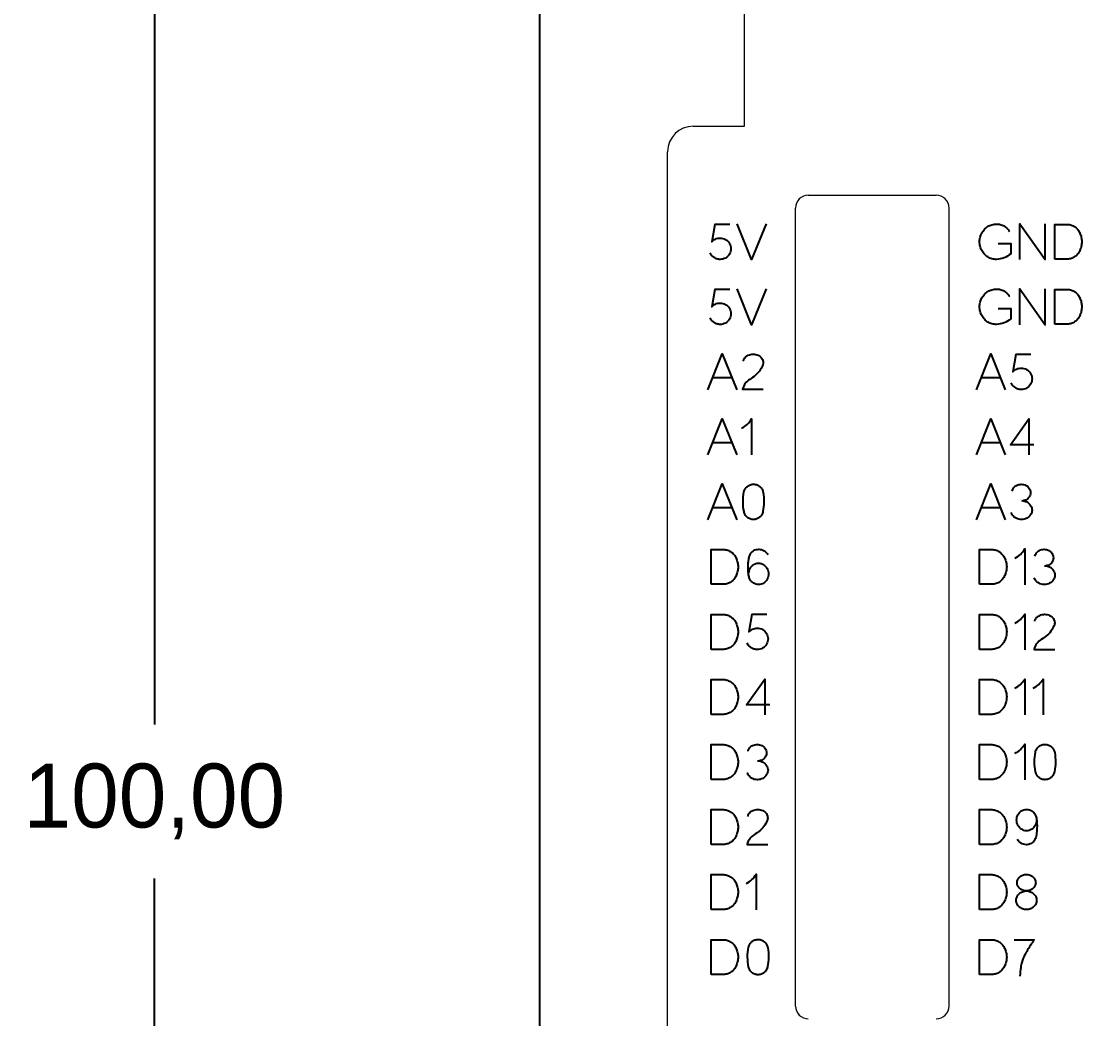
# Model space of a CAD drawing. Header units: millimetres. Extents: x 1192 to 1407, y 312 to 451.
# Drawn here: x 1196.37 to 1237.83, y 373.42 to 412.43 of the extents above; entities that cross this region are included whole.
import ezdxf

# ---------------------------------------------------------------- set-up
doc = ezdxf.new("R2010")
doc.units = ezdxf.units.MM
doc.header["$PDSIZE"] = -1
doc.layers.add('1', color=7, linetype='Continuous')
doc.layers.add('6__尺寸线', color=3, linetype='Continuous')
doc.styles.get("Standard").update_dxf_attribs({"font": ''})
doc.styles.get('Standard').set_extended_font_data('CENTURY GOTHIC')
doc.dimstyles.new('ISO-25', dxfattribs={"dimtxt": 2.5, "dimasz": 2.5, "dimexe": 1.25, "dimexo": 0.625, "dimtad": 1, "dimtxsty": 'Standard', "dimcen": 2.5, "dimadec": 0, "dimazin": 0, "dimtfac": 1, "dimtmove": 0, "dimatfit": 3, "dimfxl": 1, "dimarcsym": 0})

# ---------------------------------------------------------------- blocks, each defined once
blk = doc.blocks.new('*D89')
at = {"layer": '6__尺寸线', "color": 0, "linetype": 'ByBlock', "lineweight": -2, "transparency": 16777216}
for p, q in [((1220.644, 431.921), (1200.581, 431.921)), ((1201.581, 429.921), (1201.581, 384.933)), ((1201.581, 333.921), (1201.581, 378.909)), ((1220.644, 331.921), (1200.581, 331.921))]:
    blk.add_line(p, q, dxfattribs=at)
at = {"layer": '6__尺寸线', "color": 0, "linetype": 'ByBlock', "transparency": 16777216}
for points in [[(1201.247, 429.921), (1201.914, 429.921), (1201.581, 431.921)], [(1201.247, 333.921), (1201.914, 333.921), (1201.581, 331.921)]]:
    blk.add_solid(points, dxfattribs=at)
at = {"layer": 'Defpoints', "color": 0, "linetype": 'ByBlock', "transparency": 16777216}
for p in [(1221.644, 431.921), (1201.581, 331.921), (1221.644, 331.921)]:
    blk.add_point(p, dxfattribs=at)
at = {"layer": '6__尺寸线', "color": 0, "linetype": 'ByBlock', "transparency": 16777216, "insert": (1201.581, 381.921), "char_height": 2.5, "attachment_point": 5}
blk.add_mtext('100,00', dxfattribs=at)

msp = doc.modelspace()

# ---------------------------------------------------------------- linework, layer by layer
msp.add_line((1216.644, 336.921), (1216.644, 426.921))
at = {"color": 7, "linetype": 'Continuous', "lineweight": 15}
for p, q in [((1224.644, 408.325), (1224.644, 426.425)), ((1222.644, 408.325), (1224.644, 408.325)), ((1221.644, 371.225), (1221.644, 407.325)), ((1227.144, 405.625), (1232.144, 405.625)), ((1226.644, 373.925), (1226.644, 405.125)), ((1232.644, 373.925), (1232.644, 405.125))]:
    msp.add_line(p, q, dxfattribs=at)
for centre, radius, start, end in [((1222.644, 407.325), 1, 90, 180), ((1227.144, 405.125), 0.5, 90, 180), ((1232.144, 405.125), 0.5, 0, 90), ((1227.144, 373.925), 0.5, 180, 270), ((1232.144, 373.925), 0.5, 270, 0)]:
    msp.add_arc(centre, radius, start, end, dxfattribs=at)
at = {"layer": '1', "color": 1, "linetype": 'Continuous'}
for p, q in [((1223.409, 398.496), (1224.152, 398.496)), ((1233.909, 398.496), (1234.652, 398.496)), ((1223.409, 395.953), (1224.152, 395.953)), ((1233.909, 395.953), (1234.652, 395.953)), ((1223.409, 393.411), (1224.152, 393.411)), ((1233.909, 393.411), (1234.652, 393.411))]:
    msp.add_line(p, q, dxfattribs=at)
at = {"layer": '1', "color": 1, "linetype": 'Continuous', "flags": 128}
for points in [[(1224.075, 404.486), (1223.491, 404.486), (1223.491, 404.486), (1223.373, 403.806), (1223.373, 403.806), (1223.405, 403.838), (1223.44, 403.867), (1223.477, 403.892), (1223.518, 403.913), (1223.56, 403.929), (1223.603, 403.941), (1223.648, 403.948), (1223.694, 403.951), (1223.694, 403.951), (1223.75, 403.948), (1223.804, 403.938), (1223.856, 403.921), (1223.906, 403.896), (1223.953, 403.866), (1223.994, 403.83), (1224.03, 403.789), (1224.061, 403.742), (1224.061, 403.742), (1224.086, 403.693), (1224.103, 403.641), (1224.114, 403.589), (1224.117, 403.534), (1224.114, 403.479), (1224.103, 403.426), (1224.086, 403.374), (1224.061, 403.324), (1224.061, 403.324), (1224.03, 403.277), (1223.994, 403.236), (1223.953, 403.201), (1223.906, 403.17), (1223.856, 403.146), (1223.804, 403.129), (1223.75, 403.119), (1223.694, 403.115), (1223.694, 403.115), (1223.662, 403.116), (1223.631, 403.12), (1223.6, 403.126), (1223.569, 403.134), (1223.539, 403.144), (1223.51, 403.156), (1223.483, 403.171), (1223.457, 403.187), (1223.432, 403.205), (1223.408, 403.225), (1223.386, 403.247), (1223.366, 403.27), (1223.347, 403.295), (1223.33, 403.321), (1223.315, 403.349), (1223.301, 403.378)], [(1225.491, 404.506), (1224.925, 403.106), (1224.925, 403.106), (1224.36, 404.506)], [(1234.569, 403.738), (1235.054, 403.738), (1235.054, 403.738), (1235.054, 403.338), (1235.054, 403.338), (1234.994, 403.288), (1234.931, 403.245), (1234.865, 403.208), (1234.795, 403.176), (1234.722, 403.151), (1234.649, 403.133), (1234.573, 403.12), (1234.495, 403.115), (1234.495, 403.115), (1234.451, 403.117), (1234.407, 403.122), (1234.365, 403.129), (1234.322, 403.14), (1234.281, 403.154), (1234.241, 403.17), (1234.202, 403.189), (1234.164, 403.21), (1234.127, 403.234), (1234.093, 403.259), (1234.06, 403.288), (1234.029, 403.318), (1234, 403.351), (1233.974, 403.386), (1233.949, 403.423), (1233.927, 403.462), (1233.927, 403.462), (1233.906, 403.502), (1233.889, 403.544), (1233.874, 403.586), (1233.862, 403.629), (1233.852, 403.672), (1233.845, 403.716), (1233.841, 403.761), (1233.84, 403.806), (1233.841, 403.851), (1233.845, 403.895), (1233.852, 403.939), (1233.862, 403.983), (1233.874, 404.025), (1233.889, 404.068), (1233.906, 404.109), (1233.927, 404.15), (1233.927, 404.15), (1233.949, 404.189), (1233.974, 404.225), (1234, 404.26), (1234.029, 404.293), (1234.06, 404.324), (1234.093, 404.352), (1234.127, 404.378), (1234.164, 404.401), (1234.202, 404.422), (1234.241, 404.441), (1234.281, 404.457), (1234.322, 404.471), (1234.365, 404.482), (1234.407, 404.49), (1234.451, 404.494), (1234.495, 404.496), (1234.495, 404.496), (1234.535, 404.496), (1234.573, 404.494), (1234.611, 404.489), (1234.649, 404.481), (1234.685, 404.47), (1234.721, 404.457), (1234.757, 404.442), (1234.791, 404.423), (1234.825, 404.403), (1234.856, 404.38), (1234.886, 404.356), (1234.914, 404.33), (1234.94, 404.302), (1234.964, 404.272), (1234.986, 404.24), (1235.006, 404.206)], [(1235.415, 403.106), (1235.415, 404.506), (1235.415, 404.506), (1236.396, 403.106), (1236.396, 403.106), (1236.396, 404.506)], [(1236.776, 403.125), (1236.776, 404.486), (1236.776, 404.486), (1237.271, 404.486), (1237.271, 404.486), (1237.312, 404.483), (1237.351, 404.477), (1237.39, 404.468), (1237.427, 404.456), (1237.463, 404.442), (1237.499, 404.426), (1237.532, 404.407), (1237.564, 404.386), (1237.595, 404.363), (1237.624, 404.337), (1237.651, 404.31), (1237.677, 404.28), (1237.702, 404.249), (1237.723, 404.216), (1237.742, 404.182), (1237.759, 404.146), (1237.759, 404.146), (1237.776, 404.105), (1237.792, 404.063), (1237.805, 404.021), (1237.815, 403.979), (1237.823, 403.936), (1237.829, 403.893), (1237.833, 403.85), (1237.834, 403.806), (1237.833, 403.762), (1237.829, 403.718), (1237.823, 403.675), (1237.815, 403.633), (1237.805, 403.59), (1237.792, 403.548), (1237.776, 403.507), (1237.759, 403.465), (1237.759, 403.465), (1237.742, 403.429), (1237.723, 403.394), (1237.702, 403.36), (1237.677, 403.329), (1237.651, 403.3), (1237.624, 403.272), (1237.595, 403.247), (1237.564, 403.223), (1237.532, 403.202), (1237.499, 403.184), (1237.463, 403.168), (1237.427, 403.154), (1237.39, 403.143), (1237.351, 403.134), (1237.312, 403.128), (1237.271, 403.125), (1237.271, 403.125), (1236.776, 403.125)], [(1224.075, 401.944), (1223.491, 401.944), (1223.491, 401.944), (1223.373, 401.263), (1223.373, 401.263), (1223.405, 401.296), (1223.44, 401.325), (1223.477, 401.35), (1223.518, 401.37), (1223.56, 401.387), (1223.603, 401.398), (1223.648, 401.406), (1223.694, 401.408), (1223.694, 401.408), (1223.75, 401.405), (1223.804, 401.395), (1223.856, 401.378), (1223.906, 401.354), (1223.953, 401.323), (1223.994, 401.287), (1224.03, 401.246), (1224.061, 401.199), (1224.061, 401.199), (1224.086, 401.15), (1224.103, 401.099), (1224.114, 401.046), (1224.117, 400.991), (1224.114, 400.936), (1224.103, 400.883), (1224.086, 400.832), (1224.061, 400.782), (1224.061, 400.782), (1224.03, 400.735), (1223.994, 400.694), (1223.953, 400.658), (1223.906, 400.628), (1223.856, 400.604), (1223.804, 400.586), (1223.75, 400.576), (1223.694, 400.573), (1223.694, 400.573), (1223.662, 400.574), (1223.631, 400.577), (1223.6, 400.583), (1223.569, 400.591), (1223.539, 400.601), (1223.51, 400.614), (1223.483, 400.628), (1223.457, 400.644), (1223.432, 400.662), (1223.408, 400.683), (1223.386, 400.704), (1223.366, 400.727), (1223.347, 400.752), (1223.33, 400.778), (1223.315, 400.806), (1223.301, 400.836)], [(1225.491, 401.963), (1224.925, 400.563), (1224.925, 400.563), (1224.36, 401.963)], [(1234.569, 401.195), (1235.054, 401.195), (1235.054, 401.195), (1235.054, 400.795), (1235.054, 400.795), (1234.994, 400.746), (1234.931, 400.702), (1234.865, 400.665), (1234.795, 400.634), (1234.722, 400.608), (1234.649, 400.59), (1234.573, 400.578), (1234.495, 400.573), (1234.495, 400.573), (1234.451, 400.574), (1234.407, 400.579), (1234.365, 400.587), (1234.322, 400.598), (1234.281, 400.611), (1234.241, 400.628), (1234.202, 400.646), (1234.164, 400.667), (1234.127, 400.691), (1234.093, 400.717), (1234.06, 400.745), (1234.029, 400.776), (1234, 400.809), (1233.974, 400.843), (1233.949, 400.88), (1233.927, 400.919), (1233.927, 400.919), (1233.906, 400.96), (1233.889, 401.001), (1233.874, 401.043), (1233.862, 401.086), (1233.852, 401.129), (1233.845, 401.173), (1233.841, 401.218), (1233.84, 401.263), (1233.841, 401.308), (1233.845, 401.353), (1233.852, 401.397), (1233.862, 401.44), (1233.874, 401.483), (1233.889, 401.525), (1233.906, 401.566), (1233.927, 401.607), (1233.927, 401.607), (1233.949, 401.646), (1233.974, 401.683), (1234, 401.718), (1234.029, 401.75), (1234.06, 401.781), (1234.093, 401.809), (1234.127, 401.835), (1234.164, 401.859), (1234.202, 401.88), (1234.241, 401.898), (1234.281, 401.915), (1234.322, 401.928), (1234.365, 401.939), (1234.407, 401.947), (1234.451, 401.952), (1234.495, 401.954), (1234.495, 401.954), (1234.535, 401.954), (1234.573, 401.951), (1234.611, 401.946), (1234.649, 401.938), (1234.685, 401.928), (1234.721, 401.915), (1234.757, 401.899), (1234.791, 401.881), (1234.825, 401.86), (1234.856, 401.838), (1234.886, 401.813), (1234.914, 401.787), (1234.94, 401.759), (1234.964, 401.729), (1234.986, 401.697), (1235.006, 401.663)], [(1235.415, 400.563), (1235.415, 401.963), (1235.415, 401.963), (1236.396, 400.563), (1236.396, 400.563), (1236.396, 401.963)], [(1236.776, 400.582), (1236.776, 401.944), (1236.776, 401.944), (1237.271, 401.944), (1237.271, 401.944), (1237.312, 401.94), (1237.351, 401.934), (1237.39, 401.926), (1237.427, 401.914), (1237.463, 401.9), (1237.499, 401.883), (1237.532, 401.864), (1237.564, 401.843), (1237.595, 401.82), (1237.624, 401.795), (1237.651, 401.767), (1237.677, 401.738), (1237.702, 401.707), (1237.723, 401.674), (1237.742, 401.639), (1237.759, 401.604), (1237.759, 401.604), (1237.776, 401.562), (1237.792, 401.52), (1237.805, 401.478), (1237.815, 401.436), (1237.823, 401.393), (1237.829, 401.35), (1237.833, 401.307), (1237.834, 401.263), (1237.833, 401.219), (1237.829, 401.176), (1237.823, 401.133), (1237.815, 401.09), (1237.805, 401.048), (1237.792, 401.006), (1237.776, 400.964), (1237.759, 400.923), (1237.759, 400.923), (1237.742, 400.886), (1237.723, 400.851), (1237.702, 400.818), (1237.677, 400.786), (1237.651, 400.757), (1237.624, 400.73), (1237.595, 400.704), (1237.564, 400.681), (1237.532, 400.66), (1237.499, 400.641), (1237.463, 400.625), (1237.427, 400.611), (1237.39, 400.6), (1237.351, 400.592), (1237.312, 400.586), (1237.271, 400.582), (1237.271, 400.582), (1236.776, 400.582)], [(1223.216, 398.02), (1223.781, 399.42), (1223.781, 399.42), (1224.345, 398.02)], [(1224.602, 399.138), (1224.608, 399.163), (1224.617, 399.187), (1224.627, 399.21), (1224.639, 399.232), (1224.653, 399.253), (1224.669, 399.273), (1224.687, 399.292), (1224.706, 399.31), (1224.706, 399.31), (1224.749, 399.342), (1224.793, 399.367), (1224.839, 399.386), (1224.886, 399.399), (1224.886, 399.399), (1224.936, 399.408), (1224.987, 399.411), (1225.037, 399.408), (1225.089, 399.399), (1225.089, 399.399), (1225.137, 399.385), (1225.182, 399.366), (1225.225, 399.343), (1225.265, 399.314), (1225.265, 399.314), (1225.298, 399.281), (1225.326, 399.246), (1225.349, 399.208), (1225.365, 399.165), (1225.365, 399.165), (1225.375, 399.124), (1225.379, 399.082), (1225.375, 399.039), (1225.365, 398.997), (1225.365, 398.997), (1225.348, 398.953), (1225.326, 398.905), (1225.299, 398.854), (1225.267, 398.8), (1225.267, 398.8), (1225.23, 398.745), (1225.186, 398.692), (1225.137, 398.64), (1225.081, 398.589), (1225.081, 398.589), (1225.023, 398.543), (1224.967, 398.5), (1224.911, 398.461), (1224.857, 398.426), (1224.857, 398.426), (1224.806, 398.392), (1224.76, 398.354), (1224.718, 398.313), (1224.681, 398.268), (1224.681, 398.268), (1224.647, 398.219), (1224.618, 398.165), (1224.593, 398.105), (1224.572, 398.04), (1224.572, 398.04), (1225.379, 398.04)], [(1233.716, 398.02), (1234.281, 399.42), (1234.281, 399.42), (1234.845, 398.02)], [(1235.846, 399.401), (1235.262, 399.401), (1235.262, 399.401), (1235.144, 398.72), (1235.144, 398.72), (1235.176, 398.753), (1235.211, 398.782), (1235.249, 398.807), (1235.289, 398.828), (1235.331, 398.844), (1235.375, 398.856), (1235.419, 398.863), (1235.465, 398.865), (1235.465, 398.865), (1235.521, 398.863), (1235.575, 398.853), (1235.628, 398.836), (1235.678, 398.811), (1235.724, 398.781), (1235.766, 398.745), (1235.802, 398.703), (1235.832, 398.657), (1235.832, 398.657), (1235.857, 398.607), (1235.875, 398.556), (1235.885, 398.503), (1235.889, 398.449), (1235.885, 398.394), (1235.875, 398.341), (1235.857, 398.289), (1235.832, 398.239), (1235.832, 398.239), (1235.802, 398.192), (1235.766, 398.151), (1235.724, 398.115), (1235.678, 398.085), (1235.628, 398.061), (1235.575, 398.044), (1235.521, 398.033), (1235.465, 398.03), (1235.465, 398.03), (1235.433, 398.031), (1235.402, 398.035), (1235.371, 398.04), (1235.34, 398.048), (1235.31, 398.059), (1235.282, 398.071), (1235.254, 398.085), (1235.228, 398.102), (1235.203, 398.12), (1235.18, 398.14), (1235.158, 398.161), (1235.137, 398.185), (1235.118, 398.21), (1235.101, 398.236), (1235.086, 398.264), (1235.072, 398.293)], [(1223.216, 395.478), (1223.781, 396.878), (1223.781, 396.878), (1224.345, 395.478)], [(1224.532, 396.514), (1224.592, 396.545), (1224.65, 396.581), (1224.704, 396.621), (1224.755, 396.665), (1224.803, 396.713), (1224.847, 396.765), (1224.887, 396.82), (1224.922, 396.878), (1224.922, 396.878), (1224.922, 395.478)], [(1233.716, 395.478), (1234.281, 396.878), (1234.281, 396.878), (1234.845, 395.478)], [(1235.954, 395.866), (1235.053, 395.866), (1235.053, 395.866), (1235.761, 396.878), (1235.761, 396.878), (1235.761, 395.478)], [(1223.216, 392.935), (1223.781, 394.335), (1223.781, 394.335), (1224.345, 392.935)], [(1225.367, 393.254), (1225.36, 393.221), (1225.35, 393.19), (1225.338, 393.159), (1225.323, 393.131), (1225.305, 393.103), (1225.286, 393.078), (1225.264, 393.055), (1225.241, 393.033), (1225.215, 393.013), (1225.188, 392.996), (1225.159, 392.981), (1225.129, 392.968), (1225.098, 392.958), (1225.066, 392.951), (1225.033, 392.946), (1225, 392.945), (1225, 392.945), (1224.966, 392.946), (1224.934, 392.951), (1224.901, 392.958), (1224.87, 392.968), (1224.84, 392.981), (1224.811, 392.996), (1224.785, 393.013), (1224.759, 393.033), (1224.736, 393.055), (1224.714, 393.078), (1224.694, 393.103), (1224.677, 393.131), (1224.662, 393.159), (1224.649, 393.19), (1224.64, 393.221), (1224.632, 393.254), (1224.632, 393.254), (1224.615, 393.35), (1224.602, 393.446), (1224.594, 393.542), (1224.591, 393.638), (1224.593, 393.734), (1224.599, 393.83), (1224.611, 393.926), (1224.626, 394.022), (1224.626, 394.022), (1224.635, 394.055), (1224.646, 394.087), (1224.659, 394.117), (1224.676, 394.146), (1224.695, 394.173), (1224.716, 394.198), (1224.738, 394.221), (1224.763, 394.242), (1224.789, 394.262), (1224.817, 394.278), (1224.847, 394.293), (1224.878, 394.305), (1224.91, 394.315), (1224.943, 394.322), (1224.977, 394.325), (1225.011, 394.326), (1225.011, 394.326), (1225.046, 394.323), (1225.079, 394.318), (1225.112, 394.31), (1225.143, 394.299), (1225.173, 394.285), (1225.201, 394.269), (1225.228, 394.25), (1225.253, 394.23), (1225.276, 394.207), (1225.298, 394.182), (1225.317, 394.156), (1225.334, 394.127), (1225.349, 394.097), (1225.362, 394.066), (1225.372, 394.034), (1225.379, 394.001), (1225.379, 394.001), (1225.392, 393.907), (1225.402, 393.814), (1225.407, 393.721), (1225.408, 393.628), (1225.404, 393.535), (1225.396, 393.442), (1225.384, 393.349), (1225.367, 393.256)], [(1233.716, 392.935), (1234.281, 394.335), (1234.281, 394.335), (1234.845, 392.935)], [(1235.109, 394.053), (1235.119, 394.089), (1235.132, 394.123), (1235.15, 394.156), (1235.171, 394.186), (1235.196, 394.215), (1235.223, 394.24), (1235.253, 394.261), (1235.285, 394.279), (1235.285, 394.279), (1235.329, 394.299), (1235.374, 394.313), (1235.42, 394.321), (1235.467, 394.324), (1235.514, 394.321), (1235.56, 394.313), (1235.605, 394.299), (1235.649, 394.279), (1235.649, 394.279), (1235.687, 394.257), (1235.722, 394.23), (1235.752, 394.198), (1235.778, 394.162), (1235.8, 394.123), (1235.815, 394.082), (1235.825, 394.038), (1235.828, 393.993), (1235.828, 393.993), (1235.825, 393.948), (1235.815, 393.904), (1235.8, 393.863), (1235.778, 393.824), (1235.752, 393.788), (1235.722, 393.756), (1235.687, 393.73), (1235.649, 393.707), (1235.649, 393.707), (1235.622, 393.697), (1235.595, 393.689), (1235.569, 393.684), (1235.541, 393.68)], [(1235.475, 393.684), (1235.529, 393.681), (1235.582, 393.671), (1235.632, 393.655), (1235.682, 393.633), (1235.682, 393.633), (1235.727, 393.606), (1235.768, 393.574), (1235.803, 393.538), (1235.832, 393.498), (1235.832, 393.498), (1235.857, 393.453), (1235.875, 393.408), (1235.885, 393.361), (1235.889, 393.314), (1235.889, 393.314), (1235.885, 393.266), (1235.875, 393.219), (1235.857, 393.174), (1235.832, 393.129), (1235.832, 393.129), (1235.803, 393.088), (1235.768, 393.052), (1235.727, 393.021), (1235.682, 392.993), (1235.682, 392.993), (1235.633, 392.972), (1235.582, 392.957), (1235.53, 392.948), (1235.475, 392.945), (1235.475, 392.945), (1235.42, 392.948), (1235.367, 392.957), (1235.316, 392.972), (1235.268, 392.993), (1235.268, 392.993), (1235.222, 393.021), (1235.182, 393.052), (1235.147, 393.088), (1235.117, 393.129), (1235.117, 393.129), (1235.094, 393.169), (1235.076, 393.214)], [(1223.34, 390.412), (1223.34, 391.773), (1223.34, 391.773), (1223.835, 391.773), (1223.835, 391.773), (1223.875, 391.77), (1223.914, 391.764), (1223.953, 391.755), (1223.991, 391.743), (1224.027, 391.729), (1224.062, 391.713), (1224.095, 391.694), (1224.128, 391.673), (1224.158, 391.65), (1224.187, 391.624), (1224.215, 391.597), (1224.241, 391.567), (1224.265, 391.536), (1224.287, 391.503), (1224.306, 391.469), (1224.322, 391.433), (1224.322, 391.433), (1224.34, 391.392), (1224.355, 391.35), (1224.368, 391.308), (1224.379, 391.266), (1224.387, 391.223), (1224.393, 391.18), (1224.396, 391.137), (1224.398, 391.093), (1224.396, 391.049), (1224.393, 391.005), (1224.387, 390.962), (1224.379, 390.92), (1224.368, 390.877), (1224.355, 390.835), (1224.34, 390.794), (1224.322, 390.752), (1224.322, 390.752), (1224.306, 390.716), (1224.287, 390.681), (1224.265, 390.647), (1224.241, 390.616), (1224.215, 390.587), (1224.187, 390.559), (1224.158, 390.534), (1224.128, 390.51), (1224.095, 390.489), (1224.062, 390.471), (1224.027, 390.455), (1223.991, 390.441), (1223.953, 390.43), (1223.914, 390.421), (1223.875, 390.415), (1223.835, 390.412), (1223.835, 390.412), (1223.34, 390.412)], [(1224.811, 390.828), (1224.815, 390.879), (1224.825, 390.929), (1224.84, 390.979), (1224.862, 391.029), (1224.862, 391.029), (1224.889, 391.074), (1224.92, 391.114), (1224.958, 391.149), (1225, 391.18), (1225.046, 391.204), (1225.095, 391.222), (1225.145, 391.233), (1225.198, 391.238), (1225.198, 391.238), (1225.25, 391.233), (1225.3, 391.222), (1225.349, 391.204), (1225.394, 391.18), (1225.437, 391.149), (1225.474, 391.114), (1225.507, 391.074), (1225.535, 391.029), (1225.535, 391.029), (1225.558, 390.979), (1225.574, 390.927), (1225.584, 390.874), (1225.587, 390.82), (1225.584, 390.766), (1225.574, 390.713), (1225.558, 390.661), (1225.535, 390.611), (1225.535, 390.611), (1225.507, 390.565), (1225.474, 390.525), (1225.437, 390.489), (1225.394, 390.459), (1225.349, 390.435), (1225.3, 390.418), (1225.25, 390.406), (1225.198, 390.402), (1225.198, 390.402), (1225.144, 390.408), (1225.092, 390.42), (1225.044, 390.438), (1224.998, 390.462), (1224.957, 390.492), (1224.92, 390.526), (1224.888, 390.565), (1224.862, 390.609), (1224.862, 390.609), (1224.848, 390.636), (1224.837, 390.667), (1224.826, 390.703), (1224.817, 390.742), (1224.809, 390.785), (1224.803, 390.832), (1224.798, 390.883), (1224.794, 390.938), (1224.794, 390.938), (1224.792, 390.995), (1224.79, 391.05), (1224.79, 391.102), (1224.791, 391.153), (1224.793, 391.201), (1224.796, 391.247), (1224.8, 391.291), (1224.806, 391.332), (1224.806, 391.332), (1224.813, 391.378), (1224.82, 391.419), (1224.827, 391.454), (1224.835, 391.483), (1224.852, 391.535), (1224.873, 391.58), (1224.873, 391.58), (1224.9, 391.626), (1224.932, 391.666), (1224.969, 391.701), (1225.011, 391.731), (1225.058, 391.754), (1225.106, 391.771), (1225.156, 391.779), (1225.208, 391.781), (1225.208, 391.781), (1225.263, 391.778), (1225.316, 391.767), (1225.366, 391.748), (1225.415, 391.723), (1225.459, 391.691), (1225.498, 391.655), (1225.532, 391.613), (1225.56, 391.566)], [(1233.84, 390.412), (1233.84, 391.773), (1233.84, 391.773), (1234.335, 391.773), (1234.335, 391.773), (1234.375, 391.77), (1234.414, 391.764), (1234.453, 391.755), (1234.491, 391.743), (1234.527, 391.729), (1234.562, 391.713), (1234.595, 391.694), (1234.628, 391.673), (1234.658, 391.65), (1234.687, 391.624), (1234.715, 391.597), (1234.741, 391.567), (1234.765, 391.536), (1234.787, 391.503), (1234.806, 391.469), (1234.822, 391.433), (1234.822, 391.433), (1234.84, 391.392), (1234.855, 391.35), (1234.868, 391.308), (1234.879, 391.266), (1234.887, 391.223), (1234.893, 391.18), (1234.896, 391.137), (1234.898, 391.093), (1234.896, 391.049), (1234.893, 391.005), (1234.887, 390.962), (1234.879, 390.92), (1234.868, 390.877), (1234.855, 390.835), (1234.84, 390.794), (1234.822, 390.752), (1234.822, 390.752), (1234.806, 390.716), (1234.787, 390.681), (1234.765, 390.647), (1234.741, 390.616), (1234.715, 390.587), (1234.687, 390.559), (1234.658, 390.534), (1234.628, 390.51), (1234.595, 390.489), (1234.562, 390.471), (1234.527, 390.455), (1234.491, 390.441), (1234.453, 390.43), (1234.414, 390.421), (1234.375, 390.415), (1234.335, 390.412), (1234.335, 390.412), (1233.84, 390.412)], [(1235.211, 391.429), (1235.271, 391.46), (1235.329, 391.496), (1235.383, 391.536), (1235.434, 391.58), (1235.482, 391.628), (1235.526, 391.68), (1235.566, 391.734), (1235.602, 391.793), (1235.602, 391.793), (1235.602, 390.393)], [(1236.004, 391.51), (1236.014, 391.546), (1236.028, 391.581), (1236.045, 391.613), (1236.066, 391.644), (1236.091, 391.672), (1236.118, 391.697), (1236.148, 391.718), (1236.18, 391.737), (1236.18, 391.737), (1236.224, 391.756), (1236.269, 391.77), (1236.315, 391.778), (1236.362, 391.781), (1236.409, 391.778), (1236.455, 391.77), (1236.5, 391.756), (1236.544, 391.737), (1236.544, 391.737), (1236.583, 391.714), (1236.617, 391.687), (1236.647, 391.656), (1236.674, 391.62), (1236.695, 391.581), (1236.71, 391.539), (1236.72, 391.496), (1236.724, 391.45), (1236.724, 391.45), (1236.72, 391.405), (1236.71, 391.362), (1236.695, 391.32), (1236.674, 391.281), (1236.647, 391.245), (1236.617, 391.214), (1236.583, 391.187), (1236.544, 391.164), (1236.544, 391.164), (1236.517, 391.154), (1236.491, 391.147), (1236.464, 391.142), (1236.436, 391.137)], [(1236.37, 391.141), (1236.424, 391.138), (1236.477, 391.128), (1236.528, 391.113), (1236.577, 391.091), (1236.577, 391.091), (1236.622, 391.063), (1236.663, 391.032), (1236.698, 390.996), (1236.728, 390.955), (1236.728, 390.955), (1236.752, 390.911), (1236.77, 390.865), (1236.78, 390.819), (1236.784, 390.772), (1236.784, 390.772), (1236.78, 390.724), (1236.77, 390.677), (1236.752, 390.631), (1236.728, 390.586), (1236.728, 390.586), (1236.698, 390.546), (1236.663, 390.51), (1236.622, 390.478), (1236.577, 390.451), (1236.577, 390.451), (1236.528, 390.429), (1236.478, 390.414), (1236.425, 390.405), (1236.37, 390.402), (1236.37, 390.402), (1236.315, 390.405), (1236.262, 390.414), (1236.211, 390.429), (1236.163, 390.451), (1236.163, 390.451), (1236.117, 390.478), (1236.077, 390.51), (1236.042, 390.546), (1236.012, 390.586), (1236.012, 390.586), (1235.99, 390.627), (1235.972, 390.671)], [(1223.34, 387.869), (1223.34, 389.231), (1223.34, 389.231), (1223.835, 389.231), (1223.835, 389.231), (1223.875, 389.227), (1223.914, 389.221), (1223.953, 389.213), (1223.991, 389.201), (1224.027, 389.187), (1224.062, 389.17), (1224.095, 389.151), (1224.128, 389.13), (1224.158, 389.107), (1224.187, 389.082), (1224.215, 389.054), (1224.241, 389.025), (1224.265, 388.993), (1224.287, 388.961), (1224.306, 388.926), (1224.322, 388.891), (1224.322, 388.891), (1224.34, 388.849), (1224.355, 388.807), (1224.368, 388.765), (1224.379, 388.723), (1224.387, 388.68), (1224.393, 388.637), (1224.396, 388.594), (1224.398, 388.55), (1224.396, 388.506), (1224.393, 388.463), (1224.387, 388.42), (1224.379, 388.377), (1224.368, 388.335), (1224.355, 388.293), (1224.34, 388.251), (1224.322, 388.21), (1224.322, 388.21), (1224.306, 388.173), (1224.287, 388.138), (1224.265, 388.105), (1224.241, 388.073), (1224.215, 388.044), (1224.187, 388.016), (1224.158, 387.991), (1224.128, 387.968), (1224.095, 387.947), (1224.062, 387.928), (1224.027, 387.912), (1223.991, 387.898), (1223.953, 387.887), (1223.914, 387.879), (1223.875, 387.873), (1223.835, 387.869), (1223.835, 387.869), (1223.34, 387.869)], [(1225.525, 389.231), (1224.941, 389.231), (1224.941, 389.231), (1224.823, 388.55), (1224.823, 388.55), (1224.855, 388.583), (1224.89, 388.612), (1224.928, 388.636), (1224.968, 388.657), (1225.01, 388.674), (1225.054, 388.685), (1225.098, 388.693), (1225.144, 388.695), (1225.144, 388.695), (1225.2, 388.692), (1225.254, 388.682), (1225.307, 388.665), (1225.357, 388.641), (1225.403, 388.61), (1225.445, 388.574), (1225.481, 388.533), (1225.511, 388.486), (1225.511, 388.486), (1225.536, 388.437), (1225.554, 388.386), (1225.564, 388.333), (1225.568, 388.278), (1225.564, 388.223), (1225.554, 388.17), (1225.536, 388.119), (1225.511, 388.069), (1225.511, 388.069), (1225.481, 388.022), (1225.445, 387.981), (1225.403, 387.945), (1225.357, 387.915), (1225.307, 387.891), (1225.254, 387.873), (1225.2, 387.863), (1225.144, 387.86), (1225.144, 387.86), (1225.112, 387.861), (1225.081, 387.864), (1225.05, 387.87), (1225.019, 387.878), (1224.989, 387.888), (1224.961, 387.901), (1224.933, 387.915), (1224.907, 387.931), (1224.882, 387.949), (1224.859, 387.969), (1224.837, 387.991), (1224.816, 388.014), (1224.797, 388.039), (1224.78, 388.065), (1224.765, 388.093), (1224.752, 388.123)], [(1233.84, 387.869), (1233.84, 389.231), (1233.84, 389.231), (1234.335, 389.231), (1234.335, 389.231), (1234.375, 389.227), (1234.414, 389.221), (1234.453, 389.213), (1234.491, 389.201), (1234.527, 389.187), (1234.562, 389.17), (1234.595, 389.151), (1234.628, 389.13), (1234.658, 389.107), (1234.687, 389.082), (1234.715, 389.054), (1234.741, 389.025), (1234.765, 388.993), (1234.787, 388.961), (1234.806, 388.926), (1234.822, 388.891), (1234.822, 388.891), (1234.84, 388.849), (1234.855, 388.807), (1234.868, 388.765), (1234.879, 388.723), (1234.887, 388.68), (1234.893, 388.637), (1234.896, 388.594), (1234.898, 388.55), (1234.896, 388.506), (1234.893, 388.463), (1234.887, 388.42), (1234.879, 388.377), (1234.868, 388.335), (1234.855, 388.293), (1234.84, 388.251), (1234.822, 388.21), (1234.822, 388.21), (1234.806, 388.173), (1234.787, 388.138), (1234.765, 388.105), (1234.741, 388.073), (1234.715, 388.044), (1234.687, 388.016), (1234.658, 387.991), (1234.628, 387.968), (1234.595, 387.947), (1234.562, 387.928), (1234.527, 387.912), (1234.491, 387.898), (1234.453, 387.887), (1234.414, 387.879), (1234.375, 387.873), (1234.335, 387.869), (1234.335, 387.869), (1233.84, 387.869)], [(1235.211, 388.887), (1235.271, 388.918), (1235.329, 388.953), (1235.383, 388.993), (1235.434, 389.037), (1235.482, 389.086), (1235.526, 389.137), (1235.566, 389.192), (1235.602, 389.25), (1235.602, 389.25), (1235.602, 387.85)], [(1235.997, 388.968), (1236.004, 388.993), (1236.012, 389.017), (1236.022, 389.04), (1236.034, 389.062), (1236.048, 389.083), (1236.064, 389.103), (1236.082, 389.122), (1236.101, 389.14), (1236.101, 389.14), (1236.144, 389.171), (1236.189, 389.197), (1236.234, 389.216), (1236.281, 389.229), (1236.281, 389.229), (1236.331, 389.237), (1236.382, 389.241), (1236.433, 389.237), (1236.484, 389.229), (1236.484, 389.229), (1236.532, 389.215), (1236.577, 389.196), (1236.62, 389.172), (1236.66, 389.144), (1236.66, 389.144), (1236.694, 389.11), (1236.722, 389.075), (1236.744, 389.037), (1236.761, 388.995), (1236.761, 388.995), (1236.771, 388.953), (1236.774, 388.911), (1236.771, 388.869), (1236.761, 388.826), (1236.761, 388.826), (1236.744, 388.782), (1236.721, 388.735), (1236.694, 388.683), (1236.662, 388.629), (1236.662, 388.629), (1236.625, 388.575), (1236.582, 388.521), (1236.532, 388.469), (1236.476, 388.419), (1236.476, 388.419), (1236.419, 388.372), (1236.362, 388.33), (1236.307, 388.291), (1236.252, 388.256), (1236.252, 388.256), (1236.201, 388.222), (1236.155, 388.184), (1236.113, 388.142), (1236.076, 388.098), (1236.076, 388.098), (1236.042, 388.049), (1236.013, 387.994), (1235.988, 387.935), (1235.968, 387.869), (1235.968, 387.869), (1236.774, 387.869)], [(1223.34, 385.327), (1223.34, 386.688), (1223.34, 386.688), (1223.835, 386.688), (1223.835, 386.688), (1223.875, 386.685), (1223.914, 386.679), (1223.953, 386.67), (1223.991, 386.658), (1224.027, 386.644), (1224.062, 386.628), (1224.095, 386.609), (1224.128, 386.588), (1224.158, 386.564), (1224.187, 386.539), (1224.215, 386.512), (1224.241, 386.482), (1224.265, 386.451), (1224.287, 386.418), (1224.306, 386.384), (1224.322, 386.348), (1224.322, 386.348), (1224.34, 386.307), (1224.355, 386.265), (1224.368, 386.223), (1224.379, 386.181), (1224.387, 386.138), (1224.393, 386.095), (1224.396, 386.051), (1224.398, 386.007), (1224.396, 385.964), (1224.393, 385.92), (1224.387, 385.877), (1224.379, 385.835), (1224.368, 385.792), (1224.355, 385.75), (1224.34, 385.708), (1224.322, 385.667), (1224.322, 385.667), (1224.306, 385.63), (1224.287, 385.595), (1224.265, 385.562), (1224.241, 385.531), (1224.215, 385.501), (1224.187, 385.474), (1224.158, 385.448), (1224.128, 385.425), (1224.095, 385.404), (1224.062, 385.386), (1224.027, 385.37), (1223.991, 385.356), (1223.953, 385.345), (1223.914, 385.336), (1223.875, 385.33), (1223.835, 385.327), (1223.835, 385.327), (1223.34, 385.327)], [(1225.633, 385.696), (1224.732, 385.696), (1224.732, 385.696), (1225.44, 386.707), (1225.44, 386.707), (1225.44, 385.307)], [(1233.84, 385.327), (1233.84, 386.688), (1233.84, 386.688), (1234.335, 386.688), (1234.335, 386.688), (1234.375, 386.685), (1234.414, 386.679), (1234.453, 386.67), (1234.491, 386.658), (1234.527, 386.644), (1234.562, 386.628), (1234.595, 386.609), (1234.628, 386.588), (1234.658, 386.564), (1234.687, 386.539), (1234.715, 386.512), (1234.741, 386.482), (1234.765, 386.451), (1234.787, 386.418), (1234.806, 386.384), (1234.822, 386.348), (1234.822, 386.348), (1234.84, 386.307), (1234.855, 386.265), (1234.868, 386.223), (1234.879, 386.181), (1234.887, 386.138), (1234.893, 386.095), (1234.896, 386.051), (1234.898, 386.007), (1234.896, 385.964), (1234.893, 385.92), (1234.887, 385.877), (1234.879, 385.835), (1234.868, 385.792), (1234.855, 385.75), (1234.84, 385.708), (1234.822, 385.667), (1234.822, 385.667), (1234.806, 385.63), (1234.787, 385.595), (1234.765, 385.562), (1234.741, 385.531), (1234.715, 385.501), (1234.687, 385.474), (1234.658, 385.448), (1234.628, 385.425), (1234.595, 385.404), (1234.562, 385.386), (1234.527, 385.37), (1234.491, 385.356), (1234.453, 385.345), (1234.414, 385.336), (1234.375, 385.33), (1234.335, 385.327), (1234.335, 385.327), (1233.84, 385.327)], [(1235.211, 386.344), (1235.271, 386.375), (1235.329, 386.411), (1235.383, 386.451), (1235.434, 386.495), (1235.482, 386.543), (1235.526, 386.594), (1235.566, 386.649), (1235.602, 386.707), (1235.602, 386.707), (1235.602, 385.307)], [(1235.927, 386.344), (1235.988, 386.375), (1236.045, 386.411), (1236.099, 386.451), (1236.15, 386.495), (1236.198, 386.543), (1236.242, 386.594), (1236.282, 386.649), (1236.318, 386.707), (1236.318, 386.707), (1236.318, 385.307)], [(1223.34, 382.784), (1223.34, 384.146), (1223.34, 384.146), (1223.835, 384.146), (1223.835, 384.146), (1223.875, 384.142), (1223.914, 384.136), (1223.953, 384.127), (1223.991, 384.116), (1224.027, 384.101), (1224.062, 384.085), (1224.095, 384.066), (1224.128, 384.045), (1224.158, 384.022), (1224.187, 383.996), (1224.215, 383.969), (1224.241, 383.94), (1224.265, 383.908), (1224.287, 383.876), (1224.306, 383.841), (1224.322, 383.805), (1224.322, 383.805), (1224.34, 383.764), (1224.355, 383.722), (1224.368, 383.68), (1224.379, 383.638), (1224.387, 383.595), (1224.393, 383.552), (1224.396, 383.509), (1224.398, 383.465), (1224.396, 383.421), (1224.393, 383.378), (1224.387, 383.334), (1224.379, 383.292), (1224.368, 383.249), (1224.355, 383.207), (1224.34, 383.166), (1224.322, 383.125), (1224.322, 383.125), (1224.306, 383.088), (1224.287, 383.053), (1224.265, 383.019), (1224.241, 382.988), (1224.215, 382.959), (1224.187, 382.931), (1224.158, 382.906), (1224.128, 382.883), (1224.095, 382.862), (1224.062, 382.843), (1224.027, 382.827), (1223.991, 382.813), (1223.953, 382.802), (1223.914, 382.793), (1223.875, 382.787), (1223.835, 382.784), (1223.835, 382.784), (1223.34, 382.784)], [(1224.788, 383.883), (1224.798, 383.918), (1224.811, 383.953), (1224.829, 383.985), (1224.85, 384.016), (1224.875, 384.044), (1224.902, 384.069), (1224.932, 384.091), (1224.964, 384.109), (1224.964, 384.109), (1225.008, 384.128), (1225.053, 384.142), (1225.099, 384.151), (1225.146, 384.153), (1225.193, 384.151), (1225.239, 384.142), (1225.284, 384.128), (1225.328, 384.109), (1225.328, 384.109), (1225.366, 384.086), (1225.401, 384.059), (1225.431, 384.028), (1225.457, 383.992), (1225.479, 383.953), (1225.494, 383.911), (1225.504, 383.868), (1225.507, 383.823), (1225.507, 383.823), (1225.504, 383.777), (1225.494, 383.734), (1225.479, 383.693), (1225.457, 383.653), (1225.431, 383.618), (1225.401, 383.586), (1225.366, 383.559), (1225.328, 383.536), (1225.328, 383.536), (1225.301, 383.526), (1225.274, 383.519), (1225.248, 383.514), (1225.22, 383.509)], [(1233.84, 382.784), (1233.84, 384.146), (1233.84, 384.146), (1234.335, 384.146), (1234.335, 384.146), (1234.375, 384.142), (1234.414, 384.136), (1234.453, 384.127), (1234.491, 384.116), (1234.527, 384.101), (1234.562, 384.085), (1234.595, 384.066), (1234.628, 384.045), (1234.658, 384.022), (1234.687, 383.996), (1234.715, 383.969), (1234.741, 383.94), (1234.765, 383.908), (1234.787, 383.876), (1234.806, 383.841), (1234.822, 383.805), (1234.822, 383.805), (1234.84, 383.764), (1234.855, 383.722), (1234.868, 383.68), (1234.879, 383.638), (1234.887, 383.595), (1234.893, 383.552), (1234.896, 383.509), (1234.898, 383.465), (1234.896, 383.421), (1234.893, 383.378), (1234.887, 383.334), (1234.879, 383.292), (1234.868, 383.249), (1234.855, 383.207), (1234.84, 383.166), (1234.822, 383.125), (1234.822, 383.125), (1234.806, 383.088), (1234.787, 383.053), (1234.765, 383.019), (1234.741, 382.988), (1234.715, 382.959), (1234.687, 382.931), (1234.658, 382.906), (1234.628, 382.883), (1234.595, 382.862), (1234.562, 382.843), (1234.527, 382.827), (1234.491, 382.813), (1234.453, 382.802), (1234.414, 382.793), (1234.375, 382.787), (1234.335, 382.784), (1234.335, 382.784), (1233.84, 382.784)], [(1235.211, 383.801), (1235.271, 383.832), (1235.329, 383.868), (1235.383, 383.908), (1235.434, 383.952), (1235.482, 384), (1235.526, 384.052), (1235.566, 384.107), (1235.602, 384.165), (1235.602, 384.165), (1235.602, 382.765)], [(1236.763, 383.084), (1236.755, 383.051), (1236.746, 383.019), (1236.733, 382.989), (1236.718, 382.96), (1236.7, 382.933), (1236.681, 382.908), (1236.659, 382.884), (1236.636, 382.862), (1236.61, 382.843), (1236.584, 382.826), (1236.555, 382.81), (1236.524, 382.798), (1236.493, 382.787), (1236.461, 382.78), (1236.429, 382.776), (1236.395, 382.774), (1236.395, 382.774), (1236.362, 382.776), (1236.329, 382.78), (1236.297, 382.787), (1236.265, 382.798), (1236.235, 382.81), (1236.207, 382.826), (1236.18, 382.843), (1236.154, 382.862), (1236.131, 382.884), (1236.109, 382.908), (1236.09, 382.933), (1236.072, 382.96), (1236.057, 382.989), (1236.045, 383.019), (1236.035, 383.051), (1236.028, 383.084), (1236.028, 383.084), (1236.01, 383.179), (1235.998, 383.275), (1235.99, 383.371), (1235.986, 383.467), (1235.988, 383.563), (1235.995, 383.659), (1236.006, 383.755), (1236.022, 383.851), (1236.022, 383.851), (1236.03, 383.884), (1236.041, 383.916), (1236.055, 383.946), (1236.071, 383.975), (1236.09, 384.002), (1236.111, 384.027), (1236.134, 384.051), (1236.158, 384.072), (1236.185, 384.091), (1236.213, 384.108), (1236.242, 384.123), (1236.273, 384.135), (1236.305, 384.145), (1236.338, 384.151), (1236.372, 384.155), (1236.407, 384.155), (1236.407, 384.155), (1236.441, 384.153), (1236.474, 384.147), (1236.507, 384.139), (1236.538, 384.128), (1236.568, 384.114), (1236.597, 384.099), (1236.624, 384.08), (1236.648, 384.059), (1236.672, 384.037), (1236.693, 384.012), (1236.712, 383.985), (1236.73, 383.957), (1236.745, 383.927), (1236.757, 383.896), (1236.767, 383.864), (1236.774, 383.83), (1236.774, 383.83), (1236.788, 383.737), (1236.797, 383.644), (1236.802, 383.55), (1236.803, 383.458), (1236.8, 383.364), (1236.791, 383.271), (1236.779, 383.179), (1236.763, 383.086)], [(1225.154, 383.513), (1225.208, 383.51), (1225.261, 383.501), (1225.311, 383.485), (1225.361, 383.463), (1225.361, 383.463), (1225.406, 383.435), (1225.447, 383.404), (1225.482, 383.368), (1225.511, 383.327), (1225.511, 383.327), (1225.536, 383.283), (1225.554, 383.237), (1225.564, 383.191), (1225.568, 383.144), (1225.568, 383.144), (1225.564, 383.096), (1225.554, 383.049), (1225.536, 383.003), (1225.511, 382.958), (1225.511, 382.958), (1225.482, 382.918), (1225.447, 382.882), (1225.406, 382.85), (1225.361, 382.823), (1225.361, 382.823), (1225.312, 382.801), (1225.262, 382.786), (1225.209, 382.777), (1225.154, 382.774), (1225.154, 382.774), (1225.099, 382.777), (1225.046, 382.786), (1224.995, 382.801), (1224.947, 382.823), (1224.947, 382.823), (1224.901, 382.85), (1224.861, 382.882), (1224.826, 382.918), (1224.796, 382.958), (1224.796, 382.958), (1224.773, 382.999), (1224.755, 383.043)], [(1223.34, 380.242), (1223.34, 381.603), (1223.34, 381.603), (1223.835, 381.603), (1223.835, 381.603), (1223.875, 381.6), (1223.914, 381.593), (1223.953, 381.585), (1223.991, 381.573), (1224.027, 381.559), (1224.062, 381.542), (1224.095, 381.523), (1224.128, 381.502), (1224.158, 381.479), (1224.187, 381.454), (1224.215, 381.426), (1224.241, 381.397), (1224.265, 381.366), (1224.287, 381.333), (1224.306, 381.299), (1224.322, 381.263), (1224.322, 381.263), (1224.34, 381.221), (1224.355, 381.18), (1224.368, 381.138), (1224.379, 381.095), (1224.387, 381.053), (1224.393, 381.01), (1224.396, 380.966), (1224.398, 380.922), (1224.396, 380.878), (1224.393, 380.835), (1224.387, 380.792), (1224.379, 380.749), (1224.368, 380.707), (1224.355, 380.665), (1224.34, 380.623), (1224.322, 380.582), (1224.322, 380.582), (1224.306, 380.545), (1224.287, 380.51), (1224.265, 380.477), (1224.241, 380.445), (1224.215, 380.416), (1224.187, 380.389), (1224.158, 380.363), (1224.128, 380.34), (1224.095, 380.319), (1224.062, 380.301), (1224.027, 380.284), (1223.991, 380.271), (1223.953, 380.259), (1223.914, 380.251), (1223.875, 380.245), (1223.835, 380.242), (1223.835, 380.242), (1223.34, 380.242)], [(1224.781, 381.34), (1224.787, 381.365), (1224.796, 381.389), (1224.806, 381.412), (1224.818, 381.434), (1224.832, 381.455), (1224.848, 381.475), (1224.866, 381.494), (1224.885, 381.512), (1224.885, 381.512), (1224.928, 381.544), (1224.973, 381.569), (1225.018, 381.588), (1225.065, 381.601), (1225.065, 381.601), (1225.115, 381.61), (1225.166, 381.613), (1225.216, 381.61), (1225.268, 381.601), (1225.268, 381.601), (1225.316, 381.587), (1225.361, 381.568), (1225.404, 381.544), (1225.444, 381.516), (1225.444, 381.516), (1225.478, 381.482), (1225.506, 381.447), (1225.528, 381.409), (1225.544, 381.367), (1225.544, 381.367), (1225.554, 381.325), (1225.558, 381.283), (1225.554, 381.241), (1225.544, 381.199), (1225.544, 381.199), (1225.527, 381.154), (1225.505, 381.107), (1225.478, 381.056), (1225.446, 381.001), (1225.446, 381.001), (1225.409, 380.947), (1225.365, 380.894), (1225.316, 380.842), (1225.26, 380.791), (1225.26, 380.791), (1225.203, 380.744), (1225.146, 380.702), (1225.09, 380.663), (1225.036, 380.628), (1225.036, 380.628), (1224.985, 380.594), (1224.939, 380.556), (1224.897, 380.515), (1224.86, 380.47), (1224.86, 380.47), (1224.826, 380.421), (1224.797, 380.366), (1224.772, 380.307), (1224.752, 380.242), (1224.752, 380.242), (1225.558, 380.242)], [(1233.84, 380.242), (1233.84, 381.603), (1233.84, 381.603), (1234.335, 381.603), (1234.335, 381.603), (1234.375, 381.6), (1234.414, 381.593), (1234.453, 381.585), (1234.491, 381.573), (1234.527, 381.559), (1234.562, 381.542), (1234.595, 381.523), (1234.628, 381.502), (1234.658, 381.479), (1234.687, 381.454), (1234.715, 381.426), (1234.741, 381.397), (1234.765, 381.366), (1234.787, 381.333), (1234.806, 381.299), (1234.822, 381.263), (1234.822, 381.263), (1234.84, 381.221), (1234.855, 381.18), (1234.868, 381.138), (1234.879, 381.095), (1234.887, 381.053), (1234.893, 381.01), (1234.896, 380.966), (1234.898, 380.922), (1234.896, 380.878), (1234.893, 380.835), (1234.887, 380.792), (1234.879, 380.749), (1234.868, 380.707), (1234.855, 380.665), (1234.84, 380.623), (1234.822, 380.582), (1234.822, 380.582), (1234.806, 380.545), (1234.787, 380.51), (1234.765, 380.477), (1234.741, 380.445), (1234.715, 380.416), (1234.687, 380.389), (1234.658, 380.363), (1234.628, 380.34), (1234.595, 380.319), (1234.562, 380.301), (1234.527, 380.284), (1234.491, 380.271), (1234.453, 380.259), (1234.414, 380.251), (1234.375, 380.245), (1234.335, 380.242), (1234.335, 380.242), (1233.84, 380.242)], [(1236.064, 381.187), (1236.059, 381.135), (1236.049, 381.084), (1236.034, 381.033), (1236.015, 380.984), (1236.015, 380.984), (1235.988, 380.939), (1235.955, 380.899), (1235.918, 380.864), (1235.875, 380.834), (1235.829, 380.81), (1235.781, 380.792), (1235.731, 380.78), (1235.679, 380.775), (1235.679, 380.775), (1235.626, 380.78), (1235.575, 380.792), (1235.527, 380.81), (1235.481, 380.834), (1235.438, 380.864), (1235.401, 380.899), (1235.368, 380.939), (1235.34, 380.984), (1235.34, 380.984), (1235.318, 381.034), (1235.301, 381.086), (1235.292, 381.139), (1235.288, 381.194), (1235.292, 381.249), (1235.301, 381.302), (1235.318, 381.354), (1235.34, 381.404), (1235.34, 381.404), (1235.368, 381.449), (1235.401, 381.489), (1235.438, 381.524), (1235.481, 381.555), (1235.527, 381.579), (1235.575, 381.597), (1235.626, 381.608), (1235.679, 381.613), (1235.679, 381.613), (1235.733, 381.607), (1235.785, 381.595), (1235.833, 381.576), (1235.879, 381.552), (1235.92, 381.522), (1235.957, 381.487), (1235.989, 381.448), (1236.015, 381.404), (1236.015, 381.404), (1236.028, 381.378), (1236.04, 381.347), (1236.05, 381.313), (1236.059, 381.274), (1236.066, 381.231), (1236.073, 381.183), (1236.077, 381.131), (1236.081, 381.075), (1236.081, 381.075), (1236.084, 380.963), (1236.083, 380.853), (1236.08, 380.798), (1236.076, 380.74), (1236.07, 380.679), (1236.062, 380.615), (1236.062, 380.615), (1236.052, 380.566), (1236.039, 380.519), (1236.022, 380.475), (1236.002, 380.433), (1236.002, 380.433), (1235.975, 380.388), (1235.943, 380.348), (1235.906, 380.314), (1235.863, 380.284), (1235.817, 380.261), (1235.769, 380.244), (1235.719, 380.234), (1235.667, 380.232), (1235.667, 380.232), (1235.612, 380.235), (1235.56, 380.246), (1235.509, 380.264), (1235.46, 380.29), (1235.416, 380.321), (1235.377, 380.358), (1235.343, 380.4), (1235.315, 380.447)], [(1223.34, 377.699), (1223.34, 379.06), (1223.34, 379.06), (1223.835, 379.06), (1223.835, 379.06), (1223.875, 379.057), (1223.914, 379.051), (1223.953, 379.042), (1223.991, 379.03), (1224.027, 379.016), (1224.062, 379), (1224.095, 378.981), (1224.128, 378.96), (1224.158, 378.937), (1224.187, 378.911), (1224.215, 378.884), (1224.241, 378.854), (1224.265, 378.823), (1224.287, 378.79), (1224.306, 378.756), (1224.322, 378.72), (1224.322, 378.72), (1224.34, 378.679), (1224.355, 378.637), (1224.368, 378.595), (1224.379, 378.553), (1224.387, 378.51), (1224.393, 378.467), (1224.396, 378.424), (1224.398, 378.38), (1224.396, 378.336), (1224.393, 378.292), (1224.387, 378.249), (1224.379, 378.207), (1224.368, 378.164), (1224.355, 378.122), (1224.34, 378.081), (1224.322, 378.039), (1224.322, 378.039), (1224.306, 378.002), (1224.287, 377.967), (1224.265, 377.934), (1224.241, 377.903), (1224.215, 377.873), (1224.187, 377.846), (1224.158, 377.821), (1224.128, 377.797), (1224.095, 377.776), (1224.062, 377.758), (1224.027, 377.742), (1223.991, 377.728), (1223.953, 377.717), (1223.914, 377.708), (1223.875, 377.702), (1223.835, 377.699), (1223.835, 377.699), (1223.34, 377.699)], [(1224.711, 378.716), (1224.771, 378.747), (1224.829, 378.783), (1224.883, 378.823), (1224.934, 378.867), (1224.982, 378.915), (1225.026, 378.967), (1225.066, 379.021), (1225.102, 379.08), (1225.102, 379.08), (1225.102, 377.68)], [(1233.84, 377.699), (1233.84, 379.06), (1233.84, 379.06), (1234.335, 379.06), (1234.335, 379.06), (1234.375, 379.057), (1234.414, 379.051), (1234.453, 379.042), (1234.491, 379.03), (1234.527, 379.016), (1234.562, 379), (1234.595, 378.981), (1234.628, 378.96), (1234.658, 378.937), (1234.687, 378.911), (1234.715, 378.884), (1234.741, 378.854), (1234.765, 378.823), (1234.787, 378.79), (1234.806, 378.756), (1234.822, 378.72), (1234.822, 378.72), (1234.84, 378.679), (1234.855, 378.637), (1234.868, 378.595), (1234.879, 378.553), (1234.887, 378.51), (1234.893, 378.467), (1234.896, 378.424), (1234.898, 378.38), (1234.896, 378.336), (1234.893, 378.292), (1234.887, 378.249), (1234.879, 378.207), (1234.868, 378.164), (1234.855, 378.122), (1234.84, 378.081), (1234.822, 378.039), (1234.822, 378.039), (1234.806, 378.002), (1234.787, 377.967), (1234.765, 377.934), (1234.741, 377.903), (1234.715, 377.873), (1234.687, 377.846), (1234.658, 377.821), (1234.628, 377.797), (1234.595, 377.776), (1234.562, 377.758), (1234.527, 377.742), (1234.491, 377.728), (1234.453, 377.717), (1234.414, 377.708), (1234.375, 377.702), (1234.335, 377.699), (1234.335, 377.699), (1233.84, 377.699)], [(1236.033, 378.747), (1236.031, 378.714), (1236.025, 378.681), (1236.016, 378.65), (1236.004, 378.62), (1235.988, 378.592), (1235.97, 378.565), (1235.949, 378.54), (1235.925, 378.518), (1235.899, 378.497), (1235.872, 378.479), (1235.842, 378.463), (1235.81, 378.449), (1235.777, 378.438), (1235.742, 378.431), (1235.706, 378.426), (1235.669, 378.424), (1235.669, 378.424), (1235.632, 378.426), (1235.596, 378.431), (1235.561, 378.438), (1235.527, 378.449), (1235.495, 378.463), (1235.465, 378.479), (1235.437, 378.497), (1235.411, 378.518), (1235.388, 378.54), (1235.367, 378.565), (1235.349, 378.592), (1235.333, 378.62), (1235.32, 378.65), (1235.311, 378.681), (1235.306, 378.714), (1235.304, 378.747), (1235.304, 378.747), (1235.306, 378.779), (1235.311, 378.811), (1235.32, 378.842), (1235.333, 378.872), (1235.349, 378.9), (1235.367, 378.927), (1235.388, 378.952), (1235.411, 378.975), (1235.437, 378.996), (1235.465, 379.015), (1235.495, 379.031), (1235.527, 379.045), (1235.561, 379.056), (1235.596, 379.064), (1235.632, 379.068), (1235.669, 379.07), (1235.669, 379.07), (1235.706, 379.068), (1235.742, 379.064), (1235.777, 379.056), (1235.81, 379.045), (1235.842, 379.031), (1235.872, 379.015), (1235.899, 378.996), (1235.925, 378.975), (1235.949, 378.952), (1235.97, 378.927), (1235.988, 378.9), (1236.004, 378.872), (1236.016, 378.842), (1236.025, 378.811), (1236.031, 378.779), (1236.033, 378.747)], [(1236.068, 378.059), (1236.066, 378.021), (1236.06, 377.985), (1236.05, 377.95), (1236.037, 377.916), (1236.02, 377.884), (1236, 377.854), (1235.977, 377.826), (1235.952, 377.8), (1235.923, 377.777), (1235.893, 377.757), (1235.86, 377.738), (1235.825, 377.723), (1235.788, 377.711), (1235.75, 377.702), (1235.71, 377.697), (1235.669, 377.695), (1235.669, 377.695), (1235.628, 377.697), (1235.589, 377.702), (1235.55, 377.711), (1235.513, 377.723), (1235.478, 377.738), (1235.445, 377.757), (1235.415, 377.777), (1235.387, 377.8), (1235.361, 377.826), (1235.339, 377.854), (1235.319, 377.884), (1235.302, 377.916), (1235.288, 377.95), (1235.279, 377.985), (1235.273, 378.021), (1235.271, 378.059), (1235.271, 378.059), (1235.273, 378.096), (1235.279, 378.132), (1235.288, 378.167), (1235.302, 378.201), (1235.319, 378.233), (1235.339, 378.263), (1235.361, 378.291), (1235.387, 378.317), (1235.415, 378.34), (1235.445, 378.361), (1235.478, 378.379), (1235.513, 378.395), (1235.55, 378.408), (1235.589, 378.417), (1235.628, 378.422), (1235.669, 378.424), (1235.669, 378.424), (1235.71, 378.422), (1235.75, 378.417), (1235.788, 378.408), (1235.825, 378.395), (1235.86, 378.379), (1235.893, 378.361), (1235.923, 378.34), (1235.952, 378.317), (1235.977, 378.291), (1236, 378.263), (1236.02, 378.233), (1236.037, 378.201), (1236.05, 378.167), (1236.06, 378.132), (1236.066, 378.096), (1236.068, 378.059)], [(1223.34, 375.156), (1223.34, 376.518), (1223.34, 376.518), (1223.835, 376.518), (1223.835, 376.518), (1223.875, 376.514), (1223.914, 376.508), (1223.953, 376.5), (1223.991, 376.488), (1224.027, 376.473), (1224.062, 376.457), (1224.095, 376.438), (1224.128, 376.417), (1224.158, 376.394), (1224.187, 376.369), (1224.215, 376.341), (1224.241, 376.312), (1224.265, 376.28), (1224.287, 376.248), (1224.306, 376.213), (1224.322, 376.177), (1224.322, 376.177), (1224.34, 376.136), (1224.355, 376.094), (1224.368, 376.052), (1224.379, 376.01), (1224.387, 375.967), (1224.393, 375.924), (1224.396, 375.881), (1224.398, 375.837), (1224.396, 375.793), (1224.393, 375.75), (1224.387, 375.707), (1224.379, 375.664), (1224.368, 375.622), (1224.355, 375.58), (1224.34, 375.538), (1224.322, 375.497), (1224.322, 375.497), (1224.306, 375.46), (1224.287, 375.425), (1224.265, 375.392), (1224.241, 375.36), (1224.215, 375.331), (1224.187, 375.303), (1224.158, 375.278), (1224.128, 375.255), (1224.095, 375.234), (1224.062, 375.215), (1224.027, 375.199), (1223.991, 375.185), (1223.953, 375.174), (1223.914, 375.166), (1223.875, 375.16), (1223.835, 375.156), (1223.835, 375.156), (1223.34, 375.156)], [(1225.546, 375.456), (1225.539, 375.423), (1225.529, 375.391), (1225.517, 375.361), (1225.502, 375.332), (1225.484, 375.305), (1225.465, 375.28), (1225.443, 375.256), (1225.42, 375.235), (1225.394, 375.215), (1225.367, 375.198), (1225.338, 375.183), (1225.308, 375.17), (1225.277, 375.16), (1225.245, 375.152), (1225.212, 375.148), (1225.179, 375.147), (1225.179, 375.147), (1225.145, 375.148), (1225.113, 375.152), (1225.081, 375.16), (1225.049, 375.17), (1225.019, 375.183), (1224.99, 375.198), (1224.964, 375.215), (1224.938, 375.235), (1224.915, 375.256), (1224.893, 375.28), (1224.873, 375.305), (1224.856, 375.332), (1224.841, 375.361), (1224.828, 375.391), (1224.819, 375.423), (1224.811, 375.456), (1224.811, 375.456), (1224.794, 375.552), (1224.781, 375.648), (1224.773, 375.744), (1224.77, 375.84), (1224.772, 375.935), (1224.778, 376.031), (1224.79, 376.127), (1224.806, 376.224), (1224.806, 376.224), (1224.814, 376.257), (1224.825, 376.289), (1224.839, 376.318), (1224.855, 376.347), (1224.874, 376.374), (1224.895, 376.4), (1224.917, 376.423), (1224.942, 376.444), (1224.968, 376.463), (1224.996, 376.48), (1225.026, 376.495), (1225.057, 376.507), (1225.089, 376.517), (1225.122, 376.523), (1225.156, 376.527), (1225.19, 376.527), (1225.19, 376.527), (1225.225, 376.525), (1225.258, 376.52), (1225.291, 376.512), (1225.322, 376.5), (1225.352, 376.487), (1225.38, 376.471), (1225.407, 376.452), (1225.432, 376.432), (1225.455, 376.409), (1225.477, 376.384), (1225.496, 376.358), (1225.513, 376.329), (1225.528, 376.299), (1225.541, 376.268), (1225.551, 376.236), (1225.558, 376.202), (1225.558, 376.202), (1225.572, 376.109), (1225.581, 376.016), (1225.586, 375.923), (1225.587, 375.83), (1225.583, 375.737), (1225.575, 375.644), (1225.563, 375.551), (1225.546, 375.458)], [(1233.84, 375.156), (1233.84, 376.518), (1233.84, 376.518), (1234.335, 376.518), (1234.335, 376.518), (1234.375, 376.514), (1234.414, 376.508), (1234.453, 376.5), (1234.491, 376.488), (1234.527, 376.473), (1234.562, 376.457), (1234.595, 376.438), (1234.628, 376.417), (1234.658, 376.394), (1234.687, 376.369), (1234.715, 376.341), (1234.741, 376.312), (1234.765, 376.28), (1234.787, 376.248), (1234.806, 376.213), (1234.822, 376.177), (1234.822, 376.177), (1234.84, 376.136), (1234.855, 376.094), (1234.868, 376.052), (1234.879, 376.01), (1234.887, 375.967), (1234.893, 375.924), (1234.896, 375.881), (1234.898, 375.837), (1234.896, 375.793), (1234.893, 375.75), (1234.887, 375.707), (1234.879, 375.664), (1234.868, 375.622), (1234.855, 375.58), (1234.84, 375.538), (1234.822, 375.497), (1234.822, 375.497), (1234.806, 375.46), (1234.787, 375.425), (1234.765, 375.392), (1234.741, 375.36), (1234.715, 375.331), (1234.687, 375.303), (1234.658, 375.278), (1234.628, 375.255), (1234.595, 375.234), (1234.562, 375.215), (1234.527, 375.199), (1234.491, 375.185), (1234.453, 375.174), (1234.414, 375.166), (1234.375, 375.16), (1234.335, 375.156), (1234.335, 375.156), (1233.84, 375.156)], [(1235.194, 376.518), (1235.971, 376.518), (1235.971, 376.518), (1235.936, 376.464), (1235.903, 376.413), (1235.871, 376.364), (1235.841, 376.318), (1235.813, 376.274), (1235.787, 376.232), (1235.762, 376.192), (1235.739, 376.155), (1235.717, 376.12), (1235.698, 376.087), (1235.68, 376.057), (1235.663, 376.029), (1235.648, 376.003), (1235.635, 375.979), (1235.623, 375.957), (1235.613, 375.937), (1235.613, 375.937), (1235.578, 375.867), (1235.546, 375.792), (1235.516, 375.713), (1235.489, 375.63), (1235.489, 375.63), (1235.476, 375.585), (1235.465, 375.535), (1235.454, 375.478), (1235.445, 375.415), (1235.436, 375.346), (1235.429, 375.27), (1235.422, 375.188), (1235.416, 375.098)]]:
    msp.add_lwpolyline(points, dxfattribs=at)

# ---------------------------------------------------------------- dimensions: what is measured, and where the dimension line sits
at = {"layer": '6__尺寸线', "linetype": 'ByBlock'}
dim = msp.add_linear_dim(base=(1201.581, 331.921), p1=(1221.644, 431.921), p2=(1221.644, 331.921), angle=90, dimstyle='ISO-25', override={"dimasz": 2, "dimexe": 1, "dimexo": 1, "dimgap": 1.524, "dimtih": 1, "dimtoh": 1, "dimzin": 0, "dimadec": 2, "dimtzin": 0}, dxfattribs=at)
dim.commit()
dim.dimension.update_dxf_attribs({"geometry": '*D89', "text_midpoint": (1201.581, 381.921)})

doc.saveas('drawing.dxf')
